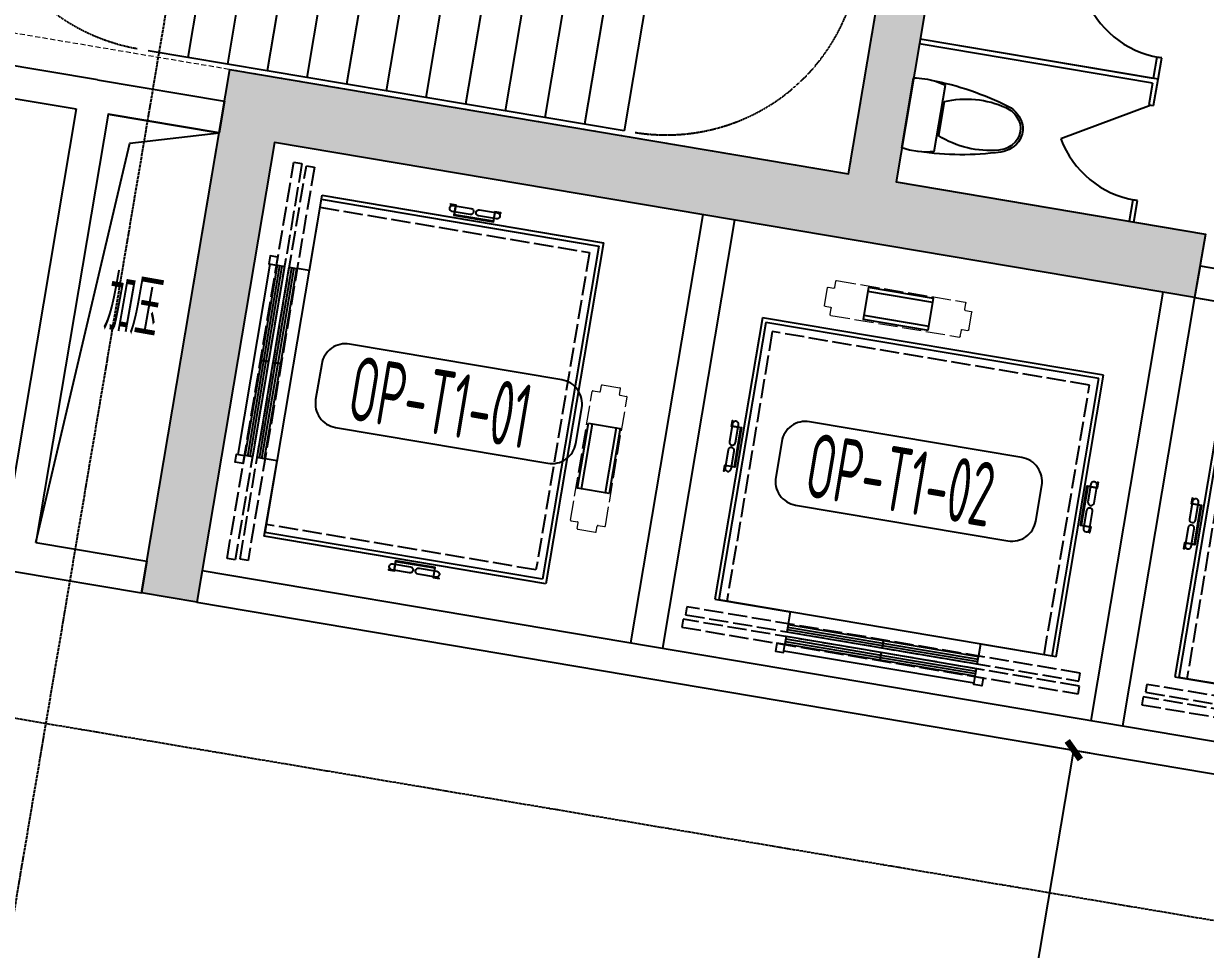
# Model space of a CAD drawing. Extents: x 12199666 to 24617114, y 1197707 to 2548648.
# Drawn here: x 12304104 to 12311449, y 1262596 to 1268351 of the extents above; entities that cross this region are included whole.
import ezdxf
from ezdxf.enums import TextEntityAlignment as Align

# ---------------------------------------------------------------- set-up
doc = ezdxf.new("R2010")
doc.units = 0
doc.header["$LTSCALE"] = 10
doc.header["$MEASUREMENT"] = 0
for name, pattern in [('PX-ST-F11~18-T1$0$CONTINOUS', [0]), ('PX-ST-F11~18-T1$0$DASH', [0.35, 0.25, -0.1]), ('PX-ST-F11~18-T1$0$HIDDEN2', [4.7625, 3.175, -1.5875]), ('TX-CORE-T1-F10$0$T2X-LIFT$0$ACAD_ISO02W100', [15, 12, -3]), ('TX-CORE-T1-F11$0$T2X-LIFT$0$ACAD_ISO02W100', [15, 12, -3]), ('TX-GRID-T1$0$TX-GRID-T1$0$DOTE', [2.42, 2, -0.2, 0.02, -0.2])]:
    doc.linetypes.add(name, pattern=pattern)
for name, color, linetype in [('PX-ST-F11~18-T1$0$A-ANNO-TABL', 73, 'Continuous'), ('PX-ST-F11~18-T1$0$A-STRS', 4, 'Continuous'), ('PX-ST-F11~18-T1$0$DIM_SYMB', 3, 'Continuous'), ('PX-ST-F11~18-T1$0$修改', 210, 'PX-ST-F11~18-T1$0$CONTINOUS'), ('TX-CORE-T1-F10$0$0S-WALL-HATCH', 8, 'Continuous'), ('TX-CORE-T1-F10$0$0S-WALL-LINE', 3, 'Continuous'), ('TX-CORE-T1-F10$0$A-FIXT', 55, 'Continuous'), ('TX-CORE-T1-F10$0$A-SHFT', 161, 'Continuous'), ('TX-CORE-T1-F10$0$A-TEXT', 4, 'Continuous'), ('TX-CORE-T1-F10$0$A-WALL-CONC', 6, 'Continuous'), ('TX-CORE-T1-F10$0$PX-J-PLAN-F1$0$A-SYMB-NAME2', 4, 'Continuous'), ('TX-CORE-T1-F10$0$PX-J-PLAN-F1$0$A-SYMB-NUMB-T', 10, 'Continuous'), ('TX-CORE-T1-F10$0$T2X-LIFT$0$CONT_35', 2, 'Continuous'), ('TX-CORE-T1-F10$0$T2X-LIFT$0$DASH_25', 1, 'TX-CORE-T1-F10$0$T2X-LIFT$0$ACAD_ISO02W100'), ('TX-CORE-T1-F10$0$T2X-LIFT$0$DASH_35', 2, 'TX-CORE-T1-F10$0$T2X-LIFT$0$ACAD_ISO02W100'), ('TX-CORE-T1-F10$0$T2X-LIFT$0$DIM_35', 7, 'Continuous'), ('TX-CORE-T1-F10$0$WALL', 9, 'Continuous'), ('TX-CORE-T1-F11$0$0S-WALL-HATCH', 8, 'Continuous'), ('TX-CORE-T1-F11$0$0S-WALL-LINE', 3, 'Continuous'), ('TX-CORE-T1-F11$0$A-FIXT', 55, 'Continuous'), ('TX-CORE-T1-F11$0$A-SHFT', 161, 'Continuous'), ('TX-CORE-T1-F11$0$A-TEXT', 4, 'Continuous'), ('TX-CORE-T1-F11$0$A-WALL-CONC', 6, 'Continuous'), ('TX-CORE-T1-F11$0$PX-J-PLAN-F1$0$A-SYMB-NAME2', 4, 'Continuous'), ('TX-CORE-T1-F11$0$PX-J-PLAN-F1$0$A-SYMB-NUMB-T', 10, 'Continuous'), ('TX-CORE-T1-F11$0$T2X-LIFT$0$CONT_35', 2, 'Continuous'), ('TX-CORE-T1-F11$0$T2X-LIFT$0$DASH_25', 1, 'TX-CORE-T1-F11$0$T2X-LIFT$0$ACAD_ISO02W100'), ('TX-CORE-T1-F11$0$T2X-LIFT$0$DASH_35', 2, 'TX-CORE-T1-F11$0$T2X-LIFT$0$ACAD_ISO02W100'), ('TX-CORE-T1-F11$0$T2X-LIFT$0$DIM_35', 7, 'Continuous'), ('TX-CORE-T1-F11$0$WALL', 9, 'Continuous'), ('TX-GRID-T1$0$TX-GRID-T1$0$DOTE', 1, 'Continuous'), ('TX-PLAN-T1-F11$0$A-DIMS-150', 1, 'Continuous')]:
    doc.layers.add(name, color=color, linetype=linetype)
doc.layers.add('PX-ST-F11~18-T1$0$A-STRS-HDDN', color=5, linetype='PX-ST-F11~18-T1$0$HIDDEN2', lineweight=15)
doc.styles.add('TX-CORE-T1-F10$0$PX-J-PLAN-F1$0$XD2008', font='xd-hzs.shx', dxfattribs={"width": 0.7, "bigfont": 'xd-hztxt.shx'})
doc.styles.add('TX-CORE-T1-F10$0$T2X-CORE-1F$0$XD2008', font='xd-hzs.shx', dxfattribs={"width": 0.7, "bigfont": 'xd-hztxt.shx'})
doc.styles.add('TX-CORE-T1-F11$0$PX-J-PLAN-F1$0$XD2008', font='xd-hzs.shx', dxfattribs={"width": 0.7, "bigfont": 'xd-hztxt.shx'})
doc.styles.add('TX-CORE-T1-F11$0$T2X-CORE-1F$0$XD2008', font='xd-hzs.shx', dxfattribs={"width": 0.7, "bigfont": 'xd-hztxt.shx'})
doc.styles.add('TX-PLAN-T1-F11$0$XD2008_T3', font='xd-hzs.shx', dxfattribs={"width": 0.7, "bigfont": 'xd-hztxt.shx'})
doc.dimstyles.new('TX-PLAN-T1-F11$0$XD300$0&&100', dxfattribs={"dimtxt": 250, "dimasz": 100, "dimexe": 100, "dimexo": 200, "dimgap": 50, "dimtad": 1, "dimdec": 0, "dimzin": 0, "dimdsep": 46, "dimtxsty": 'TX-PLAN-T1-F11$0$XD2008_T3', "dimblk": 'TX-PLAN-T1-F11$0$_ArchTick', "dimcen": 0.09, "dimclrt": 4, "dimazin": 2, "dimtfac": 1, "dimtdec": 0, "dimtix": 1, "dimtmove": 2, "dimatfit": 3, "dimfxl": 0, "dimtolj": 1, "dimtzin": 0, "dimarcsym": 0})

# ---------------------------------------------------------------- blocks, each defined once
blk = doc.blocks.new('TX-GRID-T1')
at = {"layer": 'TX-GRID-T1$0$TX-GRID-T1$0$DOTE', "linetype": 'TX-GRID-T1$0$TX-GRID-T1$0$DOTE'}
for p, q in [((12301464.2, 1247532.2), (12308518, 1289341.3)), ((12329683, 1259707.3), (12287775.3, 1266777.7))]:
    blk.add_line(p, q, dxfattribs=at)
blk = doc.blocks.new('*U60')
at = {"layer": 'TX-CORE-T1-F10$0$T2X-LIFT$0$DASH_25', "lineweight": 20}
for p, q in [((-60, 413.8), (-60, 449.7)), ((-55.4, 454.3), (55.4, 454.3)), ((60, 413.8), (60, 449.7)), ((-110, -406.6), (-110, 404.6)), ((-105.4, 409.2), (-64.6, 409.2)), ((64.6, 409.2), (105.4, 409.2)), ((110, -406.6), (110, 404.6)), ((-105.4, -411.2), (-64.6, -411.2)), ((-60, -451.1), (-60, -415.8)), ((60, -451.1), (60, -415.8)), ((64.6, -411.2), (105.4, -411.2)), ((-55.4, -455.7), (55.4, -455.7))]:
    blk.add_line(p, q, dxfattribs=at)
for centre, start, end in [((-55.4, 449.7), 90, 180), ((55.4, 449.7), 0, 90), ((-105.4, 404.6), 90, 180), ((-64.6, 413.8), 270, 0), ((64.6, 413.8), 180, 270), ((105.4, 404.6), 0, 90), ((-105.4, -406.6), 180, 270), ((-64.6, -415.8), 0, 90), ((64.6, -415.8), 90, 180), ((105.4, -406.6), 270, 0), ((-55.4, -451.1), 180, 270), ((55.4, -451.1), 270, 0)]:
    blk.add_arc(centre, 4.61, start, end, dxfattribs=at)
blk = doc.blocks.new('TX-CORE-T1-F10$0$T2X-LIFT$0$M001488191_T2-P-01_06__Elevator')
at = {"layer": 'TX-CORE-T1-F10$0$T2X-LIFT$0$CONT_35'}
for p, q in [((1075, 820), (-1075, 820)), ((-1075, 820), (-1075, -955)), ((1075, -955), (1075, 820)), ((1050, 795), (-1050, 795)), ((-1050, 795), (-1050, -955)), ((1050, -955), (1050, 795)), ((1050, -955), (-1050, -955)), ((-600, -1200), (600, -1200))]:
    blk.add_line(p, q, dxfattribs=at)
at = {"layer": 'TX-CORE-T1-F10$0$T2X-LIFT$0$CONT_35', "color": 4, "linetype": 'TX-CORE-T1-F10$0$T2X-LIFT$0$ACAD_ISO02W100'}
for p, q in [((-1000, 745), (-1000, -955)), ((1000, 745), (-1000, 745)), ((1000, -955), (1000, 745))]:
    blk.add_line(p, q, dxfattribs=at)
at = {"layer": 'TX-CORE-T1-F10$0$T2X-LIFT$0$CONT_35'}
for points in [[(-47, 915), (-47, 1115), (-457, 1115), (-457, 915)], [(-47, 940), (-47, 1090), (-457, 1090), (-457, 940)], [(-1150, 160), (-1150, 125), (-1090, 125), (-1090, -125), (-1150, -125), (-1150, -160), (-1153, -160), (-1153, -122), (-1093, -122), (-1093, 122), (-1153, 122), (-1153, 160)], [(1150, -160), (1150, -125), (1090, -125), (1090, 125), (1150, 125), (1150, 160), (1153, 160), (1153, 122), (1093, 122), (1093, -122), (1153, -122), (1153, -160)], [(0, -1080), (0, -1035), (-600, -1035), (-600, -1080)], [(600, -1080), (600, -1035), (0, -1035), (0, -1080)], [(-600, -1160), (-650, -1160), (-650, -1210), (-600, -1210)], [(0, -1155), (0, -1110), (-600, -1110), (-600, -1155)], [(600, -1155), (600, -1110), (0, -1110), (0, -1155)], [(600, -1160), (650, -1160), (650, -1210), (600, -1210)]]:
    blk.add_lwpolyline(points, close=True, dxfattribs=at)
for points in [[(-1111, 27), (-1111, 139, 1), (-1149, 139), (-1149, 27, 1)], [(1149, 27), (1149, 139, 1), (1111, 139), (1111, 27, 1)], [(-1149, -27), (-1149, -139, 1), (-1111, -139), (-1111, -27, 1)], [(1111, -27), (1111, -139, 1), (1149, -139), (1149, -27, 1)]]:
    blk.add_lwpolyline(points, format="xyb", close=True, dxfattribs=at)
for points in [[(-1075, -955), (-600, -955), (-600, -1030)], [(1075, -955), (600, -955), (600, -1030)], [(-600, -1050), (0, -1050)], [(-600, -1065), (0, -1065)], [(0, -1050), (600, -1050)], [(0, -1065), (600, -1065)], [(-600, -1125), (0, -1125)], [(-600, -1140), (0, -1140)], [(0, -1125), (600, -1125)], [(0, -1140), (600, -1140)]]:
    blk.add_lwpolyline(points, dxfattribs=at)
at = {"layer": 'TX-CORE-T1-F10$0$T2X-LIFT$0$DASH_35'}
for points in [[(1240, -1080), (1240, -1030), (-1240, -1030), (-1240, -1080)], [(1250, -1160), (1250, -1110), (-1250, -1110), (-1250, -1160)]]:
    blk.add_lwpolyline(points, close=True, dxfattribs=at)
at = {"xscale": -1, "rotation": 270}
blk.add_blockref('*U60', (-252, 1015), dxfattribs=at)
blk = doc.blocks.new('TX-CORE-T1-F10$0$SM平面图（下）3.4$0$$plan$00000388')
at = {"color": 0, "linetype": 'ByBlock', "lineweight": -2}
for p, q in [((0, -220.8), (0, 220.8)), ((-202.5, -209.5), (-202.5, 209.5)), ((-211.8, 107.7), (-211.8, -107.7))]:
    blk.add_line(p, q, dxfattribs=at)
at = {"color": 0, "linetype": 'ByBlock', "lineweight": -2, "flags": 128}
blk.add_lwpolyline([(-202.5, -209.5), (-151.6, -220.9), (-102.2, -226.4), (-50.2, -226.4), (0, -220.8)], dxfattribs=at)
at = {"color": 0, "linetype": 'ByBlock', "lineweight": -2}
for centre, radius, start, end in [((-70.5, -1596.9), 1822.9, 91.22237, 107.24774), ((-76.2, -236.2), 463.3, 97.73995, 105.82198), ((-76.2, -236.2), 463.3, 80.53768, 97.73995), ((-443.4, -448.2), 602.2, 67.37374, 104.77857), ((-562.5, -12.2), 163.6, 107.24774, 159.54761), ((-580.4, 0), 128.7, 136.85426, 223.14574), ((-555.5, -23.3), 162.7, 104.77857, 136.85426), ((-595.2, 0), 128.7, 159.54761, 200.45239), ((-562.5, 12.2), 163.6, 200.45239, 252.75226), ((-555.5, 23.3), 162.7, 223.14574, 255.22143), ((-70.5, 1596.9), 1822.9, 252.75226, 268.77763), ((-443.4, 448.2), 602.2, 255.22143, 292.62626)]:
    blk.add_arc(centre, radius, start, end, dxfattribs=at)
blk = doc.blocks.new('TX-CORE-T1-F10$0$$DorLib2D$00000228')
at = {"color": 0, "linetype": 'ByBlock', "lineweight": -2}
blk.add_line((0.5, 0), (0, 0.866), dxfattribs=at)
blk.add_arc((0.5, 0), 1, 120, 180, dxfattribs=at)
blk = doc.blocks.new('TX-CORE-T1-F10$0$fds123fg')
at = {"layer": 'TX-CORE-T1-F10$0$A-FIXT'}
for p, q in [((19820, 12265), (19820, 12400)), ((19850, 12400), (19850, 12265)), ((19850, 12265), (19820, 12265)), ((19820, 11530), (19820, 11665)), ((19820, 11665), (19850, 11665)), ((19850, 11665), (19850, 11500)), ((19820, 11530), (18350, 11530)), ((19820, 11500), (18350, 11500)), ((19850, 11500), (18350, 11500))]:
    blk.add_line(p, q, dxfattribs=at)
at = {"layer": 'TX-CORE-T1-F10$0$A-FIXT', "extrusion": (9.4585e-31, -6.59532e-29, -1), "xscale": 599.9999999999997, "yscale": 599.9999999999997, "zscale": 599.9999999999997, "rotation": 269.9999748658443}
blk.add_blockref('TX-CORE-T1-F10$0$$DorLib2D$00000228', (-19835, 11965), dxfattribs=at)
at = {"layer": 'TX-CORE-T1-F10$0$A-FIXT', "rotation": 179.9981894674711}
blk.add_blockref('TX-CORE-T1-F10$0$SM平面图（下）3.4$0$$plan$00000388', (18350, 11965), dxfattribs=at)
blk = doc.blocks.new('TX-CORE-T1-F10')
at = {"layer": 'TX-CORE-T1-F10$0$0S-WALL-HATCH'}
h = blk.add_hatch(color=256, dxfattribs=at)
h.dxf.hatch_style = 1
h.paths.add_polyline_path([(12309230.6, 1267417.3), (12309995.8, 1271953.2), (12309502.8, 1272036.4), (12309552.7, 1272332.2), (12310341.6, 1272199.1), (12309526.4, 1267367.4), (12311449.2, 1267043), (12311382.7, 1266648.5), (12305663.5, 1267613.4), (12305181, 1264753.8), (12304835.9, 1264812.1), (12305384.9, 1268066.1)])
at = {"layer": 'TX-CORE-T1-F10$0$0S-WALL-LINE'}
blk.add_lwpolyline([(12309230.6, 1267417.3), (12309995.8, 1271953.2), (12309502.8, 1272036.4), (12309552.7, 1272332.2), (12310341.6, 1272199.1), (12309526.4, 1267367.4), (12311449.2, 1267043), (12311382.7, 1266648.5), (12305663.5, 1267613.4), (12305181, 1264753.8), (12304835.9, 1264812.1), (12305384.9, 1268066.1), (12309230.6, 1267417.3), (12309230.6, 1267417.3)], dxfattribs=at)
at = {"layer": 'TX-CORE-T1-F10$0$A-SHFT'}
for p, q in [((12308325.9, 1267164.3), (12307876.7, 1264501.9)), ((12308523.1, 1267131), (12308073.9, 1264468.6)), ((12311185.5, 1266681.8), (12310736.3, 1264019.4)), ((12311382.7, 1266648.5), (12310933.5, 1263986.2))]:
    blk.add_line(p, q, dxfattribs=at)
blk.add_lwpolyline([(12304179, 1265125.7), (12304869.2, 1265009.3), (12305318.4, 1267671.7), (12304628.1, 1267788.1)], close=True, dxfattribs=at)
blk.add_lwpolyline([(12304179, 1265125.7), (12304763.5, 1267609.2), (12305318.4, 1267671.7)], dxfattribs=at)
at = {"layer": 'TX-CORE-T1-F10$0$PX-J-PLAN-F1$0$A-SYMB-NUMB-T', "color": 1}
for points in [[(12306041.8, 1265841.2), (12307362.4, 1265618.4, 0.414214), (12307535.3, 1265741.3), (12307572.7, 1265963.2, 0.414214), (12307449.7, 1266136.1), (12306129.1, 1266358.9, 0.414214), (12305956.3, 1266235.9), (12305918.8, 1266014, 0.414214)], [(12308901.4, 1265358.7), (12310222, 1265135.9, 0.414214), (12310394.8, 1265258.9), (12310432.3, 1265480.7, 0.414214), (12310309.3, 1265653.6), (12308988.7, 1265876.4, 0.414214), (12308815.8, 1265753.5), (12308778.4, 1265531.6, 0.414214)]]:
    blk.add_lwpolyline(points, format="xyb", close=True, dxfattribs=at)
at = {"layer": 'TX-CORE-T1-F10$0$WALL'}
for p, q in [((12304562.8, 1268002), (12303921.9, 1268110.1)), ((12304562.8, 1268002), (12305351.6, 1267868.9)), ((12303888.6, 1267912.9), (12304430.9, 1267821.4)), ((12305351.6, 1267868.9), (12305318.4, 1267671.7)), ((12304430.9, 1267821.4), (12303981.7, 1265159)), ((12304628.1, 1267788.1), (12304179, 1265125.7)), ((12304628.1, 1267788.1), (12305318.4, 1267671.7)), ((12311415.9, 1266845.7), (12311382.7, 1266648.5)), ((12311415.9, 1266845.7), (12314078.3, 1266396.6)), ((12311382.7, 1266648.5), (12314045, 1266199.4)), ((12304179, 1265125.7), (12304869.2, 1265009.3)), ((12304869.2, 1265009.3), (12304835.9, 1264812.1)), ((12304047.1, 1264945.2), (12304835.9, 1264812.1)), ((12305214.3, 1264951.1), (12305181, 1264753.8)), ((12305214.3, 1264951.1), (12316455.5, 1263054.5)), ((12305181, 1264753.8), (12316422.2, 1262857.3))]:
    blk.add_line(p, q, dxfattribs=at)
at = {"layer": 'TX-CORE-T1-F10$0$A-WALL-CONC', "xscale": -1, "rotation": 170.4236160339596}
for p in [(12293644.7, 1283534.8), (12293495, 1282647.3)]:
    blk.add_blockref('TX-CORE-T1-F10$0$fds123fg', p, dxfattribs=at)
at = {"layer": 'TX-CORE-T1-F10$0$T2X-LIFT$0$DIM_35', "xscale": -1, "rotation": 260.4276555064017}
blk.add_blockref('TX-CORE-T1-F10$0$T2X-LIFT$0$M001488191_T2-P-01_06__Elevator', (12306720.1, 1266065.4), dxfattribs=at)
at = {"layer": 'TX-CORE-T1-F10$0$T2X-LIFT$0$DIM_35', "rotation": 350.4276555055396}
for p in [(12309619.6, 1265535.6), (12312479.2, 1265053.3)]:
    blk.add_blockref('TX-CORE-T1-F10$0$T2X-LIFT$0$M001488191_T2-P-01_06__Elevator', p, dxfattribs=at)
at = {"layer": 'TX-CORE-T1-F10$0$A-TEXT', "style": 'TX-CORE-T1-F10$0$T2X-CORE-1F$0$XD2008', "width": 0.5}
blk.add_text('加压', height=350, rotation=350, dxfattribs=at).set_placement((12304592.6, 1266451.4))
at = {"layer": 'TX-CORE-T1-F10$0$PX-J-PLAN-F1$0$A-SYMB-NAME2', "style": 'TX-CORE-T1-F10$0$PX-J-PLAN-F1$0$XD2008', "width": 0.6}
for s, p in [('OP-T1-01', (12306694.7, 1265998)), ('OP-T1-02', (12309554.3, 1265515.5))]:
    blk.add_text(s, height=400, rotation=350.42357, dxfattribs=at).set_placement(p, align=Align.MIDDLE)
blk = doc.blocks.new('PX-ST-F11~18-T1')
at = {"layer": 'PX-ST-F11~18-T1$0$A-ANNO-TABL', "linetype": 'PX-ST-F11~18-T1$0$DASH', "ltscale": 0.8, "elevation": 0}
for points in [[(12305256, 1270847.3, 0.414215), (12303873.1, 1269863.6, -0.000002), (12303825.2, 1269579.7, 0.211213), (12304063.3, 1268644, 0.184572), (12304808.8, 1268196.8, 0.087846)], [(12308352.1, 1270325.3, -0.414215), (12309335.7, 1268942.3, 0.000002), (12309287.8, 1268658.4, -0.211213), (12308755.8, 1267852.7, -0.184572), (12307904.8, 1267674.9, -0.087846)]]:
    blk.add_lwpolyline(points, format="xyb", dxfattribs=at)
at = {"layer": 'PX-ST-F11~18-T1$0$A-STRS'}
for p, q in [((12305335.4, 1269393.7, 0), (12305124.4, 1268141.3, 0)), ((12305581.9, 1269352.1, 0), (12305370.9, 1268099.7, 0)), ((12305828.4, 1269310.5, 0), (12305617.4, 1268058.2, 0)), ((12306075, 1269269, 0), (12305864, 1268016.6, 0)), ((12306321.5, 1269227.5, 0), (12306110.5, 1267975.1, 0)), ((12306568, 1269185.9, 0), (12306357, 1267933.6, 0)), ((12306814.5, 1269144.4, 0), (12306603.5, 1267892, 0)), ((12307061.1, 1269102.8, 0), (12306850.1, 1267850.5, 0)), ((12307307.6, 1269061.3, 0), (12307096.6, 1267809, 0)), ((12307554.1, 1269019.8, 0), (12307343.1, 1267767.4, 0)), ((12307800.6, 1268978.2, 0), (12307589.6, 1267725.9, 0)), ((12308047.2, 1268936.7, 0), (12307836.2, 1267684.3, 0))]:
    blk.add_line(p, q, dxfattribs=at)
at = {"layer": 'PX-ST-F11~18-T1$0$A-STRS-HDDN'}
blk.add_lwpolyline([(12309230.6, 1267417.2), (12302623.9, 1268531.9), (12303081.4, 1271243.6), (12309688.1, 1270128.9)], close=True, dxfattribs=at)
at = {"layer": 'PX-ST-F11~18-T1$0$DIM_SYMB', "elevation": 0}
blk.add_lwpolyline([(12305228.2, 1268757.2, 0, 0, 0), (12308600.6, 1268189, 0, 0, 0), (12308839.8, 1269608.9, 0, 0, 0), (12307162.9, 1269891.9, 40, 0, 0), (12307015, 1269916.8, 0, 0, 0)], format="xyseb", dxfattribs=at)
at = {"layer": 'PX-ST-F11~18-T1$0$修改', "color": 4}
blk.add_line((12307836.2, 1267684.3, 0), (12304877.8, 1268182.8, 0), dxfattribs=at)
blk = doc.blocks.new('*U269')
at = {"layer": 'TX-CORE-T1-F11$0$T2X-LIFT$0$DASH_25', "lineweight": 20}
for p, q in [((-60, 413.8), (-60, 449.7)), ((-55.4, 454.3), (55.4, 454.3)), ((60, 413.8), (60, 449.7)), ((-110, -406.6), (-110, 404.6)), ((-105.4, 409.2), (-64.6, 409.2)), ((64.6, 409.2), (105.4, 409.2)), ((110, -406.6), (110, 404.6)), ((-105.4, -411.2), (-64.6, -411.2)), ((-60, -451.1), (-60, -415.8)), ((60, -451.1), (60, -415.8)), ((64.6, -411.2), (105.4, -411.2)), ((-55.4, -455.7), (55.4, -455.7))]:
    blk.add_line(p, q, dxfattribs=at)
for centre, start, end in [((-55.4, 449.7), 90, 180), ((55.4, 449.7), 0, 90), ((-105.4, 404.6), 90, 180), ((-64.6, 413.8), 270, 0), ((64.6, 413.8), 180, 270), ((105.4, 404.6), 0, 90), ((-105.4, -406.6), 180, 270), ((-64.6, -415.8), 0, 90), ((64.6, -415.8), 90, 180), ((105.4, -406.6), 270, 0), ((-55.4, -451.1), 180, 270), ((55.4, -451.1), 270, 0)]:
    blk.add_arc(centre, 4.61, start, end, dxfattribs=at)
blk = doc.blocks.new('TX-CORE-T1-F11$0$T2X-LIFT$0$M001488191_T2-P-01_06__Elevator')
at = {"layer": 'TX-CORE-T1-F11$0$T2X-LIFT$0$CONT_35'}
for p, q in [((1075, 820), (-1075, 820)), ((-1075, 820), (-1075, -955)), ((1075, -955), (1075, 820)), ((1050, 795), (-1050, 795)), ((-1050, 795), (-1050, -955)), ((1050, -955), (1050, 795)), ((1050, -955), (-1050, -955)), ((-600, -1200), (600, -1200))]:
    blk.add_line(p, q, dxfattribs=at)
at = {"layer": 'TX-CORE-T1-F11$0$T2X-LIFT$0$CONT_35', "color": 4, "linetype": 'TX-CORE-T1-F11$0$T2X-LIFT$0$ACAD_ISO02W100'}
for p, q in [((-1000, 745), (-1000, -955)), ((1000, 745), (-1000, 745)), ((1000, -955), (1000, 745))]:
    blk.add_line(p, q, dxfattribs=at)
at = {"layer": 'TX-CORE-T1-F11$0$T2X-LIFT$0$CONT_35'}
for points in [[(-47, 915), (-47, 1115), (-457, 1115), (-457, 915)], [(-47, 940), (-47, 1090), (-457, 1090), (-457, 940)], [(-1150, 160), (-1150, 125), (-1090, 125), (-1090, -125), (-1150, -125), (-1150, -160), (-1153, -160), (-1153, -122), (-1093, -122), (-1093, 122), (-1153, 122), (-1153, 160)], [(1150, -160), (1150, -125), (1090, -125), (1090, 125), (1150, 125), (1150, 160), (1153, 160), (1153, 122), (1093, 122), (1093, -122), (1153, -122), (1153, -160)], [(0, -1080), (0, -1035), (-600, -1035), (-600, -1080)], [(600, -1080), (600, -1035), (0, -1035), (0, -1080)], [(-600, -1160), (-650, -1160), (-650, -1210), (-600, -1210)], [(0, -1155), (0, -1110), (-600, -1110), (-600, -1155)], [(600, -1155), (600, -1110), (0, -1110), (0, -1155)], [(600, -1160), (650, -1160), (650, -1210), (600, -1210)]]:
    blk.add_lwpolyline(points, close=True, dxfattribs=at)
for points in [[(-1111, 27), (-1111, 139, 1), (-1149, 139), (-1149, 27, 1)], [(1149, 27), (1149, 139, 1), (1111, 139), (1111, 27, 1)], [(-1149, -27), (-1149, -139, 1), (-1111, -139), (-1111, -27, 1)], [(1111, -27), (1111, -139, 1), (1149, -139), (1149, -27, 1)]]:
    blk.add_lwpolyline(points, format="xyb", close=True, dxfattribs=at)
for points in [[(-1075, -955), (-600, -955), (-600, -1030)], [(1075, -955), (600, -955), (600, -1030)], [(-600, -1050), (0, -1050)], [(-600, -1065), (0, -1065)], [(0, -1050), (600, -1050)], [(0, -1065), (600, -1065)], [(-600, -1125), (0, -1125)], [(-600, -1140), (0, -1140)], [(0, -1125), (600, -1125)], [(0, -1140), (600, -1140)]]:
    blk.add_lwpolyline(points, dxfattribs=at)
at = {"layer": 'TX-CORE-T1-F11$0$T2X-LIFT$0$DASH_35'}
for points in [[(1240, -1080), (1240, -1030), (-1240, -1030), (-1240, -1080)], [(1250, -1160), (1250, -1110), (-1250, -1110), (-1250, -1160)]]:
    blk.add_lwpolyline(points, close=True, dxfattribs=at)
at = {"xscale": -1, "rotation": 270}
blk.add_blockref('*U269', (-252, 1015), dxfattribs=at)
blk = doc.blocks.new('TX-CORE-T1-F11$0$SM平面图（下）3.4$0$$plan$00000388')
at = {"color": 0, "linetype": 'ByBlock', "lineweight": -2}
for p, q in [((0, -220.8), (0, 220.8)), ((-202.5, -209.5), (-202.5, 209.5)), ((-211.8, 107.7), (-211.8, -107.7))]:
    blk.add_line(p, q, dxfattribs=at)
at = {"color": 0, "linetype": 'ByBlock', "lineweight": -2, "flags": 128}
blk.add_lwpolyline([(-202.5, -209.5), (-151.6, -220.9), (-102.2, -226.4), (-50.2, -226.4), (0, -220.8)], dxfattribs=at)
at = {"color": 0, "linetype": 'ByBlock', "lineweight": -2}
for centre, radius, start, end in [((-70.5, -1596.9), 1822.9, 91.22237, 107.24774), ((-76.2, -236.2), 463.3, 97.73995, 105.82198), ((-76.2, -236.2), 463.3, 80.53768, 97.73995), ((-443.4, -448.2), 602.2, 67.37374, 104.77857), ((-562.5, -12.2), 163.6, 107.24774, 159.54761), ((-580.4, 0), 128.7, 136.85426, 223.14574), ((-555.5, -23.3), 162.7, 104.77857, 136.85426), ((-595.2, 0), 128.7, 159.54761, 200.45239), ((-562.5, 12.2), 163.6, 200.45239, 252.75226), ((-555.5, 23.3), 162.7, 223.14574, 255.22143), ((-70.5, 1596.9), 1822.9, 252.75226, 268.77763), ((-443.4, 448.2), 602.2, 255.22143, 292.62626)]:
    blk.add_arc(centre, radius, start, end, dxfattribs=at)
blk = doc.blocks.new('TX-CORE-T1-F11$0$$DorLib2D$00000228')
at = {"color": 0, "linetype": 'ByBlock', "lineweight": -2}
blk.add_line((0.5, 0), (0, 0.866), dxfattribs=at)
blk.add_arc((0.5, 0), 1, 120, 180, dxfattribs=at)
blk = doc.blocks.new('TX-CORE-T1-F11$0$fds123fg')
at = {"layer": 'TX-CORE-T1-F11$0$A-FIXT'}
for p, q in [((19820, 12265), (19820, 12400)), ((19850, 12400), (19850, 12265)), ((19850, 12265), (19820, 12265)), ((19820, 11530), (19820, 11665)), ((19820, 11665), (19850, 11665)), ((19850, 11665), (19850, 11500)), ((19820, 11530), (18350, 11530)), ((19820, 11500), (18350, 11500)), ((19850, 11500), (18350, 11500))]:
    blk.add_line(p, q, dxfattribs=at)
at = {"layer": 'TX-CORE-T1-F11$0$A-FIXT', "extrusion": (9.4585e-31, -6.59532e-29, -1), "xscale": 599.9999999999997, "yscale": 599.9999999999997, "zscale": 599.9999999999997, "rotation": 269.9999748658443}
blk.add_blockref('TX-CORE-T1-F11$0$$DorLib2D$00000228', (-19835, 11965), dxfattribs=at)
at = {"layer": 'TX-CORE-T1-F11$0$A-FIXT', "rotation": 179.9981894674711}
blk.add_blockref('TX-CORE-T1-F11$0$SM平面图（下）3.4$0$$plan$00000388', (18350, 11965), dxfattribs=at)
blk = doc.blocks.new('TX-CORE-T1-F11')
at = {"layer": 'TX-CORE-T1-F11$0$0S-WALL-HATCH'}
h = blk.add_hatch(color=256, dxfattribs=at)
h.dxf.hatch_style = 1
h.paths.add_polyline_path([(12309230.6, 1267417.3), (12309995.8, 1271953.2), (12309502.8, 1272036.4), (12309552.7, 1272332.2), (12310341.6, 1272199.1), (12309526.4, 1267367.4), (12311449.2, 1267043), (12311382.7, 1266648.5), (12305663.5, 1267613.4), (12305181, 1264753.8), (12304835.9, 1264812.1), (12305384.9, 1268066.1)])
at = {"layer": 'TX-CORE-T1-F11$0$0S-WALL-LINE'}
blk.add_lwpolyline([(12309230.6, 1267417.3), (12309995.8, 1271953.2), (12309502.8, 1272036.4), (12309552.7, 1272332.2), (12310341.6, 1272199.1), (12309526.4, 1267367.4), (12311449.2, 1267043), (12311382.7, 1266648.5), (12305663.5, 1267613.4), (12305181, 1264753.8), (12304835.9, 1264812.1), (12305384.9, 1268066.1), (12309230.6, 1267417.3), (12309230.6, 1267417.3)], dxfattribs=at)
at = {"layer": 'TX-CORE-T1-F11$0$A-SHFT'}
for p, q in [((12308325.9, 1267164.3), (12307876.7, 1264501.9)), ((12308523.1, 1267131), (12308073.9, 1264468.6)), ((12311185.5, 1266681.8), (12310736.3, 1264019.4)), ((12311382.7, 1266648.5), (12310933.5, 1263986.2))]:
    blk.add_line(p, q, dxfattribs=at)
blk.add_lwpolyline([(12304179, 1265125.7), (12304869.2, 1265009.3), (12305318.4, 1267671.7), (12304628.1, 1267788.1)], close=True, dxfattribs=at)
blk.add_lwpolyline([(12304179, 1265125.7), (12304763.5, 1267609.2), (12305318.4, 1267671.7)], dxfattribs=at)
at = {"layer": 'TX-CORE-T1-F11$0$PX-J-PLAN-F1$0$A-SYMB-NUMB-T', "color": 1}
for points in [[(12306041.8, 1265841.2), (12307362.4, 1265618.4, 0.414214), (12307535.3, 1265741.3), (12307572.7, 1265963.2, 0.414214), (12307449.7, 1266136.1), (12306129.1, 1266358.9, 0.414214), (12305956.3, 1266235.9), (12305918.8, 1266014, 0.414214)], [(12308901.4, 1265358.7), (12310222, 1265135.9, 0.414214), (12310394.8, 1265258.9), (12310432.3, 1265480.7, 0.414214), (12310309.3, 1265653.6), (12308988.7, 1265876.4, 0.414214), (12308815.8, 1265753.5), (12308778.4, 1265531.6, 0.414214)]]:
    blk.add_lwpolyline(points, format="xyb", close=True, dxfattribs=at)
at = {"layer": 'TX-CORE-T1-F11$0$WALL'}
for p, q in [((12304562.8, 1268002), (12303921.9, 1268110.1)), ((12304562.8, 1268002), (12305351.6, 1267868.9)), ((12303888.6, 1267912.9), (12304430.9, 1267821.4)), ((12305351.6, 1267868.9), (12305318.4, 1267671.7)), ((12304430.9, 1267821.4), (12303981.7, 1265159)), ((12304628.1, 1267788.1), (12304179, 1265125.7)), ((12304628.1, 1267788.1), (12305318.4, 1267671.7)), ((12311415.9, 1266845.7), (12311382.7, 1266648.5)), ((12311415.9, 1266845.7), (12314078.3, 1266396.6)), ((12311382.7, 1266648.5), (12314045, 1266199.4)), ((12304179, 1265125.7), (12304869.2, 1265009.3)), ((12304869.2, 1265009.3), (12304835.9, 1264812.1)), ((12304047.1, 1264945.2), (12304835.9, 1264812.1)), ((12305214.3, 1264951.1), (12305181, 1264753.8)), ((12305214.3, 1264951.1), (12316455.5, 1263054.5)), ((12305181, 1264753.8), (12316422.2, 1262857.3))]:
    blk.add_line(p, q, dxfattribs=at)
at = {"layer": 'TX-CORE-T1-F11$0$A-WALL-CONC', "xscale": -1, "rotation": 170.4236160339596}
for p in [(12293644.7, 1283534.8), (12293495, 1282647.3)]:
    blk.add_blockref('TX-CORE-T1-F11$0$fds123fg', p, dxfattribs=at)
at = {"layer": 'TX-CORE-T1-F11$0$T2X-LIFT$0$DIM_35', "xscale": -1, "rotation": 260.4276555064017}
blk.add_blockref('TX-CORE-T1-F11$0$T2X-LIFT$0$M001488191_T2-P-01_06__Elevator', (12306720.1, 1266065.4), dxfattribs=at)
at = {"layer": 'TX-CORE-T1-F11$0$T2X-LIFT$0$DIM_35', "rotation": 350.4276555055396}
for p in [(12309619.6, 1265535.6), (12312479.2, 1265053.3)]:
    blk.add_blockref('TX-CORE-T1-F11$0$T2X-LIFT$0$M001488191_T2-P-01_06__Elevator', p, dxfattribs=at)
at = {"layer": 'TX-CORE-T1-F11$0$A-TEXT', "style": 'TX-CORE-T1-F11$0$T2X-CORE-1F$0$XD2008', "width": 0.5}
blk.add_text('加压', height=350, rotation=350, dxfattribs=at).set_placement((12304592.6, 1266451.4))
at = {"layer": 'TX-CORE-T1-F11$0$PX-J-PLAN-F1$0$A-SYMB-NAME2', "style": 'TX-CORE-T1-F11$0$PX-J-PLAN-F1$0$XD2008', "width": 0.6}
for s, p in [('OP-T1-01', (12306694.7, 1265998)), ('OP-T1-02', (12309554.3, 1265515.5))]:
    blk.add_text(s, height=400, rotation=350.42357, dxfattribs=at).set_placement(p, align=Align.MIDDLE)
blk = doc.blocks.new('TX-PLAN-T1-F11$0$_ArchTick')
at = {"color": 0, "linetype": 'ByBlock', "const_width": 0.4}
blk.add_lwpolyline([(-0.5, -0.5), (0.5, 0.5)], dxfattribs=at)
blk = doc.blocks.new('*D296')
at = {"layer": 'TX-PLAN-T1-F11$0$A-DIMS-150', "color": 0, "lineweight": -2, "transparency": 16777216}
for p, q in [((12310032.8, 1260284.7), (12310631.5, 1263834.6)), ((12310335.7, 1263884.5), (12310730.1, 1263818)), ((12309737, 1260334.6), (12310131.4, 1260268.1))]:
    blk.add_line(p, q, dxfattribs=at)
at = {"layer": 'TX-PLAN-T1-F11$0$A-DIMS-150', "color": 0, "lineweight": -2, "transparency": 16777216, "xscale": 100, "yscale": 100, "zscale": 100}
for p, rotation in [((12310631.5, 1263834.6), 80.42749776545897), ((12310032.8, 1260284.7), 260.427497765459)]:
    blk.add_blockref('TX-PLAN-T1-F11$0$_ArchTick', p, dxfattribs=dict(at, rotation=rotation))
at = {"layer": 'TX-PLAN-T1-F11$0$A-DIMS-150', "color": 4, "transparency": 16777216, "insert": (12310159.6, 1262088.8), "char_height": 250, "attachment_point": 5, "rotation": 80.4275, "style": 'TX-PLAN-T1-F11$0$XD2008_T3'}
blk.add_mtext('\\A1;3600', dxfattribs=at)
blk = doc.blocks.new('TX-PLAN-T1-F11')
for name in ['TX-CORE-T1-F11', 'PX-ST-F11~18-T1']:
    blk.add_blockref(name, (0, 0))
at = {"layer": 'TX-PLAN-T1-F11$0$A-DIMS-150'}
dim = blk.add_aligned_dim(p1=(12309539.8, 1260367.9), p2=(12310138.5, 1263917.7), distance=-500, dimstyle='TX-PLAN-T1-F11$0$XD300$0&&100', dxfattribs=at)
dim.commit()
dim.dimension.update_dxf_attribs({"geometry": '*D296', "text_midpoint": (12310159.6, 1262088.8)})

msp = doc.modelspace()

# ---------------------------------------------------------------- block references
for name in ['TX-PLAN-T1-F11', 'TX-CORE-T1-F10', 'TX-GRID-T1']:
    msp.add_blockref(name, (0, 0))

doc.saveas('drawing.dxf')
